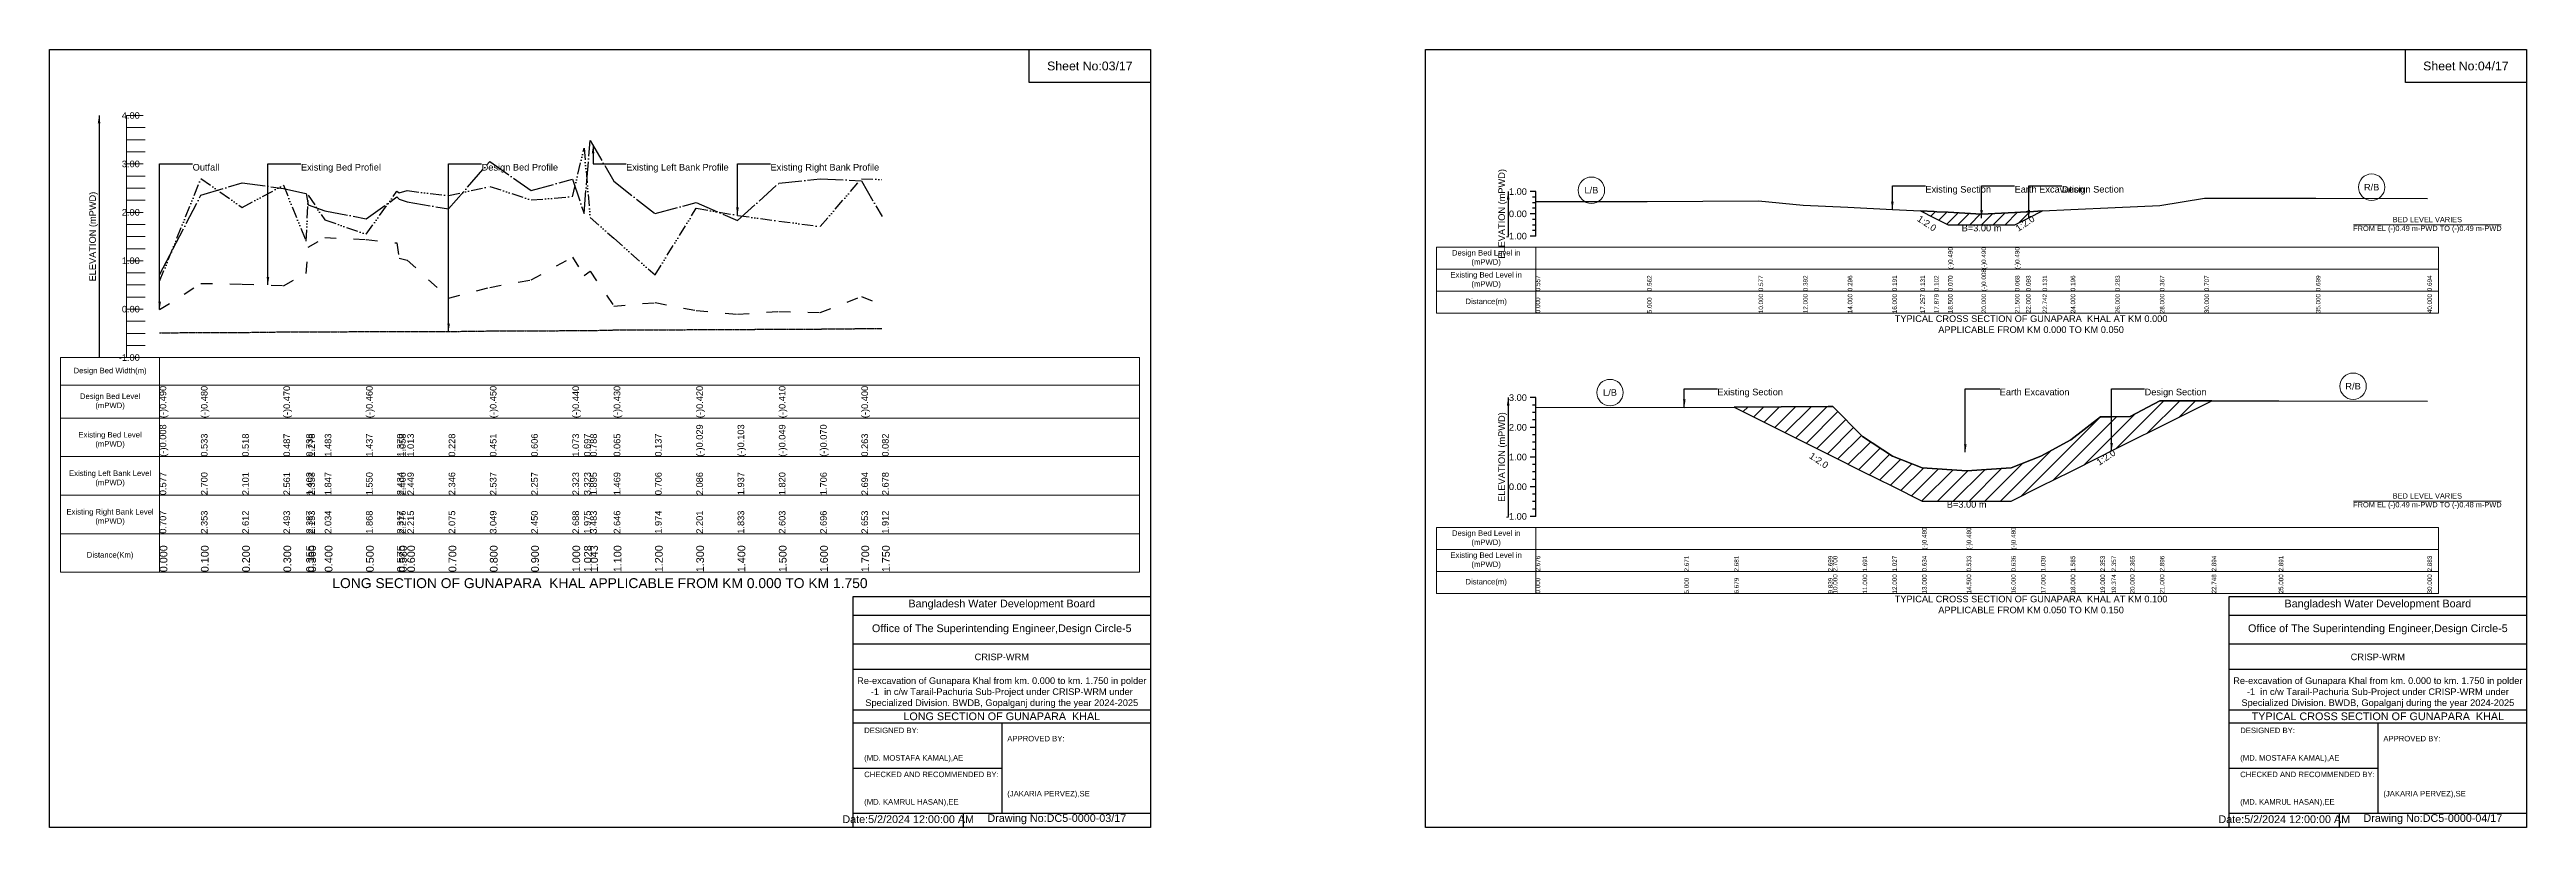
# Model space of a CAD drawing. Header units: inches. Extents: x 91000 to 268000, y -5656 to 171.
# Drawn here: x 120000 to 138000, y -5656 to 0 of the extents above; entities that cross this region are included whole.
import ezdxf

# ---------------------------------------------------------------- set-up
doc = ezdxf.new("R2010")
doc.units = ezdxf.units.IN
doc.header["$LTSCALE"] = 7
doc.header["$MEASUREMENT"] = 0
for name, pattern in [('ACAD_ISO03W100', [30, 12, -18]), ('ACAD_ISO04W100', [30, 24, -3, 0, -3]), ('ACAD_ISO14W100', [24, 12, -3, 0, -3, 0, -3, 0, -3]), ('CENTER', [2, 1.25, -0.25, 0.25, -0.25])]:
    doc.linetypes.add(name, pattern=pattern)
for name, color, linetype, lineweight in [('Cross section Data Border', 7, 'Continuous', 9), ('Cross Section Labels', 7, 'Continuous', 9), ('Design Bed Level Long Section', 7, 'CENTER', 25), ('Existing Bed Level for Long Section', 7, 'ACAD_ISO03W100', 25), ('Existing Left Bank of Long section', 7, 'ACAD_ISO04W100', 25), ('Existing Right Bank of Long Section', 7, 'ACAD_ISO14W100', 25), ('Existing_Bed_Level for Xsection', 7, 'Continuous', 25), ('Long Section Border', 7, 'Continuous', 9), ('Long Section Labels', 7, 'Continuous', 9), ('Vscale for Long Section', 7, 'Continuous', 9)]:
    doc.layers.add(name, color=color, linetype=linetype, lineweight=lineweight)
doc.styles.get("Standard").update_dxf_attribs({"font": 'arial.ttf'})
doc.dimstyles.get("Standard").update_dxf_attribs({"dimtxt": 0.18, "dimasz": 0.18, "dimexe": 0.18, "dimexo": 0.0625, "dimgap": 0.09, "dimtad": 0, "dimtih": 1, "dimtoh": 1, "dimdec": 4, "dimzin": 0, "dimdsep": 46, "dimtxsty": 'Standard', "dimcen": 0.09, "dimadec": 0, "dimazin": 0, "dimtfac": 1, "dimtdec": 4, "dimtofl": 0, "dimtmove": 0, "dimatfit": 3, "dimfxl": 1, "dimtolj": 1, "dimtzin": 0, "dimarcsym": 0})

msp = doc.modelspace()

# ---------------------------------------------------------------- hatches: boundary and pattern name
at = {"layer": 'Existing_Bed_Level for Xsection'}
h = msp.add_hatch(dxfattribs=at)
h.set_pattern_fill('ANSI31', color=256, scale=486, style=0)
h.paths.add_polyline_path([(133596, -1173), (133696, -1224), (133716, -1234), (133797, -1274), (134040, -1274), (134283, -1274), (134364, -1234), (134384, -1224), (134484, -1173), (134384, -1179), (134364, -1180), (134283, -1184), (134040, -1196), (133797, -1183), (133716, -1179), (133696, -1178)])
h = msp.add_hatch(dxfattribs=at)
h.set_pattern_fill('ANSI31', color=256, scale=648, style=0)
h.paths.add_polyline_path([(132243, -2600), (132925, -2941), (132960, -2959), (133176, -3067), (133392, -3175), (133608, -3283), (133932, -3283), (134256, -3283), (134472, -3175), (134688, -3067), (134904, -2959), (134985, -2918), (135120, -2851), (135336, -2743), (135713, -2554), (135336, -2554), (135120, -2668), (134985, -2670), (134904, -2671), (134688, -2837), (134472, -2957), (134256, -3042), (133932, -3064), (133608, -3042), (133392, -2957), (133176, -2814), (132960, -2596), (132925, -2596)])

# ---------------------------------------------------------------- linework, layer by layer
for points in [[(120000, 0), (128000, 0), (128000, -5656), (120000, -5656)], [(127120, 0), (128000, 0), (128000, -240), (127120, -240)], [(130000, 0), (138000, 0), (138000, -5656), (130000, -5656)], [(137120, 0), (138000, 0), (138000, -240), (137120, -240)]]:
    msp.add_lwpolyline(points, close=True)
for points in [[(125840, -5656), (125840, -3976), (128000, -3976)], [(125840, -4112), (128000, -4112)], [(135840, -5656), (135840, -3976), (138000, -3976)], [(135840, -4112), (138000, -4112)], [(125840, -4320), (128000, -4320)], [(135840, -4320), (138000, -4320)], [(125840, -4504), (128000, -4504)], [(135840, -4504), (138000, -4504)], [(125840, -4800), (128000, -4800)], [(135840, -4800), (138000, -4800)], [(125840, -4896), (128000, -4896)], [(126920, -4896), (126920, -5552)], [(135840, -4896), (138000, -4896)], [(136920, -4896), (136920, -5552)], [(125840, -5224), (126920, -5224)], [(135840, -5224), (136920, -5224)], [(125840, -5552), (128000, -5552)], [(126640, -5552), (126640, -5656)], [(135840, -5552), (138000, -5552)], [(136640, -5552), (136640, -5656)]]:
    msp.add_lwpolyline(points)
at = {"layer": 'Cross section Data Border'}
for points in [[(130080, -1437), (137360, -1437), (137360, -1917), (130080, -1917)], [(130080, -3475), (137360, -3475), (137360, -3955), (130080, -3955)]]:
    msp.add_lwpolyline(points, close=True, dxfattribs=at)
for points in [[(130800, -1437), (130800, -1917)], [(130080, -1597), (137360, -1597)], [(130080, -1757), (137360, -1757)], [(130800, -3475), (130800, -3955)], [(130080, -3635), (137360, -3635)], [(130080, -3795), (137360, -3795)]]:
    msp.add_lwpolyline(points, dxfattribs=at)
at = {"layer": 'Cross Section Labels'}
for points in [[(136744, -1274), (137816, -1274)], [(136744, -3283), (137816, -3283)]]:
    msp.add_lwpolyline(points, dxfattribs=at)
for centre in [(131205, -1023), (136875, -1001), (131340, -2494), (136740, -2448)]:
    msp.add_circle(centre, 96, dxfattribs=at)
at = {"layer": 'Design Bed Level Long Section'}
msp.add_lwpolyline([(120800, -2060), (121100, -2057), (121400, -2057), (121700, -2053), (121865, -2053), (121880, -2053), (122000, -2053), (122300, -2050), (122525, -2050), (122540, -2050), (122600, -2050), (122900, -2050), (123200, -2046), (123500, -2046), (123800, -2043), (123884, -2043), (123929, -2043), (124100, -2039), (124400, -2039), (124700, -2036), (125000, -2036), (125300, -2032), (125600, -2032), (125900, -2029), (126050, -2029)], dxfattribs=at)
at = {"layer": 'Existing Bed Level for Long Section'}
msp.add_lwpolyline([(120800, -1891), (121100, -1700), (121400, -1706), (121700, -1717), (121865, -1628), (121880, -1438), (122000, -1366), (122300, -1382), (122525, -1406), (122540, -1516), (122600, -1531), (122900, -1808), (123200, -1729), (123500, -1675), (123800, -1510), (123884, -1643), (123929, -1611), (124100, -1865), (124400, -1840), (124700, -1898), (125000, -1924), (125300, -1905), (125600, -1913), (125900, -1795), (126050, -1859)], dxfattribs=at)
at = {"layer": 'Existing Left Bank of Long section'}
msp.add_lwpolyline([(120800, -1639), (121100, -1060), (121400, -969), (121700, -1010), (121865, -1048), (121880, -1130), (122000, -1172), (122300, -1230), (122525, -1072), (122540, -1087), (122600, -1108), (122900, -1158), (123200, -815), (123500, -1026), (123800, -942), (123884, -1193), (123929, -662), (124100, -957), (124400, -1193), (124700, -1113), (125000, -1243), (125300, -972), (125600, -939), (125900, -954), (126050, -1215)], dxfattribs=at)
at = {"layer": 'Existing Right Bank of Long Section'}
msp.add_lwpolyline([(120800, -1685), (121100, -938), (121400, -1148), (121700, -987), (121865, -1394), (121880, -1060), (122000, -1238), (122300, -1342), (122525, -1031), (122540, -1041), (122600, -1026), (122900, -1062), (123200, -995), (123500, -1094), (123800, -1070), (123884, -718), (123929, -1221), (124100, -1371), (124400, -1639), (124700, -1154), (125000, -1206), (125300, -1247), (125600, -1287), (125900, -940), (126050, -945)], dxfattribs=at)
at = {"layer": 'Existing_Bed_Level for Xsection'}
for points in [[(130800, -1033), (130760, -1033)], [(130800, -1073), (130776, -1073)], [(130800, -1357), (130800, -1195), (130800, -1033)], [(130800, -1195), (130760, -1195)], [(130800, -1114), (130776, -1114)], [(130800, -1154), (130776, -1154)], [(130800, -1235), (130776, -1235)], [(130800, -1104), (131610, -1104), (132420, -1101), (132744, -1131), (133068, -1147), (133392, -1164), (133596, -1173), (133696, -1178), (133716, -1179), (133797, -1183), (133797, -1183), (134040, -1196), (134040, -1196), (134283, -1184), (134283, -1184), (134364, -1180), (134384, -1179), (134484, -1173), (134688, -1163), (135012, -1149), (135336, -1135), (135660, -1080), (136470, -1081), (137280, -1082)], [(130800, -1357), (130760, -1357)], [(130800, -1276), (130776, -1276)], [(130800, -1316), (130776, -1316)], [(130800, -2531), (130760, -2531)], [(130800, -2585), (130776, -2585)], [(130800, -2639), (130776, -2639)], [(130800, -2693), (130776, -2693)], [(130800, -3395), (130800, -3179), (130800, -2963), (130800, -2747), (130800, -2531)], [(130800, -2601), (131880, -2602), (132243, -2600), (132925, -2596), (132960, -2596), (133176, -2814), (133392, -2957), (133608, -3042), (133608, -3042), (133932, -3064), (133932, -3064), (134256, -3042), (134256, -3042), (134472, -2957), (134688, -2837), (134904, -2671), (134985, -2670), (135120, -2668), (135336, -2554), (135713, -2554), (136200, -2555), (137280, -2556)], [(130800, -2747), (130760, -2747)], [(130800, -2801), (130776, -2801)], [(130800, -2855), (130776, -2855)], [(130800, -2963), (130760, -2963)], [(130800, -2909), (130776, -2909)], [(130800, -3017), (130776, -3017)], [(130800, -3179), (130760, -3179)], [(130800, -3071), (130776, -3071)], [(130800, -3125), (130776, -3125)], [(130800, -3233), (130776, -3233)], [(130800, -3395), (130760, -3395)], [(130800, -3287), (130776, -3287)], [(130800, -3341), (130776, -3341)]]:
    msp.add_lwpolyline(points, dxfattribs=at)
for points in [[(133596, -1173), (133696, -1224), (133716, -1234), (133797, -1274), (133797, -1274), (134040, -1274), (134040, -1274), (134283, -1274), (134283, -1274), (134364, -1234), (134384, -1224), (134484, -1173), (134484, -1173), (134484, -1173), (134384, -1179), (134364, -1180), (134283, -1184), (134283, -1184), (134040, -1196), (134040, -1196), (133797, -1183), (133797, -1183), (133716, -1179), (133696, -1178)], [(132243, -2600), (132243, -2600), (132925, -2941), (132960, -2959), (133176, -3067), (133392, -3175), (133608, -3283), (133608, -3283), (133932, -3283), (133932, -3283), (134256, -3283), (134256, -3283), (134472, -3175), (134688, -3067), (134904, -2959), (134985, -2918), (135120, -2851), (135336, -2743), (135713, -2554), (135713, -2554), (135713, -2554), (135336, -2554), (135120, -2668), (134985, -2670), (134904, -2671), (134688, -2837), (134472, -2957), (134256, -3042), (134256, -3042), (133932, -3064), (133932, -3064), (133608, -3042), (133608, -3042), (133392, -2957), (133176, -2814), (132960, -2596), (132925, -2596), (132243, -2600)]]:
    msp.add_lwpolyline(points, close=True, dxfattribs=at)
at = {"layer": 'Long Section Border'}
msp.add_lwpolyline([(120080, -2240), (127920, -2240), (127920, -3800), (120080, -3800)], close=True, dxfattribs=at)
for points in [[(120800, -2240), (120800, -3800)], [(120080, -2440), (127920, -2440)], [(120080, -2680), (127920, -2680)], [(120080, -2960), (127920, -2960)], [(120080, -3240), (127920, -3240)], [(120080, -3520), (127920, -3520)]]:
    msp.add_lwpolyline(points, dxfattribs=at)
at = {"layer": 'Vscale for Long Section'}
for points in [[(120560, -2240), (120560, -1888), (120560, -1536), (120560, -1184), (120560, -832), (120560, -480)], [(120560, -480), (120680, -480)], [(120560, -568), (120696, -568)], [(120560, -656), (120696, -656)], [(120560, -744), (120696, -744)], [(120560, -832), (120680, -832)], [(120560, -920), (120696, -920)], [(120560, -1008), (120696, -1008)], [(120560, -1096), (120696, -1096)], [(120560, -1184), (120680, -1184)], [(120560, -1272), (120696, -1272)], [(120560, -1360), (120696, -1360)], [(120560, -1448), (120696, -1448)], [(120560, -1536), (120680, -1536)], [(120560, -1624), (120696, -1624)], [(120560, -1712), (120696, -1712)], [(120560, -1800), (120696, -1800)], [(120560, -1888), (120680, -1888)], [(120560, -1976), (120696, -1976)], [(120560, -2064), (120696, -2064)], [(120560, -2152), (120696, -2152)], [(120560, -2240), (120680, -2240)]]:
    msp.add_lwpolyline(points, dxfattribs=at)

# ---------------------------------------------------------------- texts
at = {"attachment_point": 5}
for s, insert, char_height in [('Sheet No:03/17', (127560, -120), 64), ('Sheet No:04/17', (137560, -120), 64), ('Bangladesh Water Development Board', (126920, -4036), 56), ('Bangladesh Water Development Board', (136920, -4036), 56), ('Office of The Superintending Engineer,Design Circle-5', (126920, -4216), 56), ('Office of The Superintending Engineer,Design Circle-5', (136920, -4216), 56)]:
    msp.add_mtext(s, dxfattribs=dict(at, insert=insert, char_height=char_height))
for s, insert, char_height, width, attachment_point in [('CRISP-WRM', (126920, -4416), 48, 2240, 5), ('CRISP-WRM', (136920, -4416), 48, 2240, 5), ('Re-excavation of Gunapara Khal from km. 0.000 to km. 1.750 in polder -1  in c/w Tarail-Pachuria Sub-Project under CRISP-WRM under Specialized Division. BWDB, Gopalganj during the year 2024-2025', (126920, -4676), 48, 2160, 5), ('Re-excavation of Gunapara Khal from km. 0.000 to km. 1.750 in polder -1  in c/w Tarail-Pachuria Sub-Project under CRISP-WRM under Specialized Division. BWDB, Gopalganj during the year 2024-2025', (136920, -4676), 48, 2160, 5), ('LONG SECTION OF GUNAPARA  KHAL', (126920, -4848), 56, 2240, 5), ('TYPICAL CROSS SECTION OF GUNAPARA  KHAL', (136920, -4848), 56, 2240, 5), ('DESIGNED BY:^J^J^J(MD. MOSTAFA KAMAL),AE', (125920, -5056), 40, 1120, 4), ('APPROVED BY:^J^J^J^J^J^J(JAKARIA PERVEZ),SE', (126960, -5216), 40, 1120, 4), ('DESIGNED BY:^J^J^J(MD. MOSTAFA KAMAL),AE', (135920, -5056), 40, 1120, 4), ('APPROVED BY:^J^J^J^J^J^J(JAKARIA PERVEZ),SE', (136960, -5216), 40, 1120, 4), ('CHECKED AND RECOMMENDED BY:^J^J^J(MD. KAMRUL HASAN),EE', (125920, -5376), 40, 1120, 4), ('CHECKED AND RECOMMENDED BY:^J^J^J(MD. KAMRUL HASAN),EE', (135920, -5376), 40, 1120, 4), ('Date:5/2/2024 12:00:00 AM', (126240, -5596), 56, 1120, 5), ('Drawing No:DC5-0000-03/17', (127320, -5596), 56, 1760, 5), ('Date:5/2/2024 12:00:00 AM', (136240, -5596), 56, 1120, 5), ('Drawing No:DC5-0000-04/17', (137320, -5596), 56, 1760, 5)]:
    msp.add_mtext(s, dxfattribs=dict(insert=insert, char_height=char_height, width=width, attachment_point=attachment_point))
at = {"layer": 'Cross section Data Border', "char_height": 40, "width": 640, "attachment_point": 5}
for s, insert in [('Existing Bed Level in (mPWD)', (130440, -1677)), ('Design Bed Level in (mPWD)', (130440, -1517)), ('Distance(m)', (130440, -1837)), ('Design Bed Level in (mPWD)', (130440, -3555)), ('Existing Bed Level in (mPWD)', (130440, -3715)), ('Distance(m)', (130440, -3875))]:
    msp.add_mtext(s, dxfattribs=dict(at, insert=insert))
at = {"layer": 'Cross Section Labels'}
for s, insert, char_height, attachment_point in [('L/B', (131205, -1023), 48, 5), ('Existing Section', (133632, -992), 48, 1), ('Earth Excavation', (134280, -992), 48, 1), ('Design Section', (134624, -992), 48, 1), ('R/B', (136875, -1001), 48, 5), ('BED LEVEL VARIES ^JFROM EL (-)0.49 m-PWD TO (-)0.49 m-PWD', (137280, -1274), 38.4, 5), ('B=3.00 m', (134040, -1274), 48, 2), ('TYPICAL CROSS SECTION OF GUNAPARA  KHAL AT KM 0.000^JAPPLICABLE FROM KM 0.000 TO KM 0.050', (134400, -1997), 48, 5), ('L/B', (131340, -2494), 48, 5), ('Existing Section', (132120, -2466), 48, 1), ('Earth Excavation', (134172, -2466), 48, 1), ('Design Section', (135225, -2466), 48, 1), ('R/B', (136740, -2448), 48, 5), ('BED LEVEL VARIES ^JFROM EL (-)0.49 m-PWD TO (-)0.48 m-PWD', (137280, -3283), 38.4, 5), ('B=3.00 m', (133932, -3283), 48, 2), ('TYPICAL CROSS SECTION OF GUNAPARA  KHAL AT KM 0.100^JAPPLICABLE FROM KM 0.050 TO KM 0.150', (134400, -4035), 48, 5)]:
    msp.add_mtext(s, dxfattribs=dict(at, insert=insert, char_height=char_height, attachment_point=attachment_point))
at = {"layer": 'Cross Section Labels', "char_height": 48, "attachment_point": 2}
for insert, rotation in [((133656, -1244), 326.3099), ((134343, -1244), 33.6901), ((132871, -2968), 326.3099), ((134931, -2945), 33.6901)]:
    msp.add_mtext('1:2.0', dxfattribs=dict(at, insert=insert, rotation=rotation))
at = {"layer": 'Existing_Bed_Level for Xsection', "rotation": 90}
for s, insert, char_height, attachment_point in [('ELEVATION (mPWD)', (130560, -1195), 48, 5), ('(-)0.490', (133797, -1597), 32.8, 1), ('(-)0.490', (134040, -1597), 32.8, 1), ('(-)0.490', (134283, -1597), 32.8, 1), ('(-)0.008', (134040, -1757), 32.8, 1), ('0.557', (130800, -1757), 32.8, 1), ('0.562', (131610, -1757), 32.8, 1), ('0.577', (132420, -1757), 32.8, 1), ('10.000', (132420, -1917), 32.8, 1), ('0.392', (132744, -1757), 32.8, 1), ('12.000', (132744, -1917), 32.8, 1), ('0.296', (133068, -1757), 32.8, 1), ('14.000', (133068, -1917), 32.8, 1), ('0.191', (133392, -1757), 32.8, 1), ('16.000', (133392, -1917), 32.8, 1), ('0.131', (133596, -1757), 32.8, 1), ('17.257', (133596, -1917), 32.8, 1), ('0.102', (133696, -1757), 32.8, 1), ('17.879', (133696, -1917), 32.8, 1), ('0.070', (133797, -1757), 32.8, 1), ('18.500', (133797, -1917), 32.8, 1), ('20.000', (134040, -1917), 32.8, 1), ('0.068', (134283, -1757), 32.8, 1), ('21.500', (134283, -1917), 32.8, 1), ('0.093', (134364, -1757), 32.8, 1), ('22.000', (134364, -1917), 32.8, 1), ('0.131', (134484, -1757), 32.8, 1), ('22.742', (134484, -1917), 32.8, 1), ('0.196', (134688, -1757), 32.8, 1), ('24.000', (134688, -1917), 32.8, 1), ('0.283', (135012, -1757), 32.8, 1), ('26.000', (135012, -1917), 32.8, 1), ('0.367', (135336, -1757), 32.8, 1), ('28.000', (135336, -1917), 32.8, 1), ('0.707', (135660, -1757), 32.8, 1), ('30.000', (135660, -1917), 32.8, 1), ('0.699', (136470, -1757), 32.8, 1), ('35.000', (136470, -1917), 32.8, 1), ('0.694', (137280, -1757), 32.8, 1), ('40.000', (137280, -1917), 32.8, 1), ('0.000', (130800, -1917), 32.8, 1), ('5.000', (131610, -1917), 32.8, 1), ('ELEVATION (mPWD)', (130560, -2963), 48, 5), ('(-)0.480', (133608, -3635), 32.8, 1), ('(-)0.480', (133932, -3635), 32.8, 1), ('(-)0.480', (134256, -3635), 32.8, 1), ('2.676', (130800, -3795), 32.8, 1), ('2.671', (131880, -3795), 32.8, 1), ('2.681', (132243, -3795), 32.8, 1), ('2.699', (132925, -3795), 32.8, 1), ('2.700', (132960, -3795), 32.8, 1), ('1.691', (133176, -3795), 32.8, 1), ('1.027', (133392, -3795), 32.8, 1), ('0.634', (133608, -3795), 32.8, 1), ('0.533', (133932, -3795), 32.8, 1), ('0.636', (134256, -3795), 32.8, 1), ('1.030', (134472, -3795), 32.8, 1), ('1.585', (134688, -3795), 32.8, 1), ('2.353', (134904, -3795), 32.8, 1), ('2.357', (134985, -3795), 32.8, 1), ('2.365', (135120, -3795), 32.8, 1), ('2.896', (135336, -3795), 32.8, 1), ('2.894', (135713, -3795), 32.8, 1), ('2.891', (136200, -3795), 32.8, 1), ('2.883', (137280, -3795), 32.8, 1), ('0.000', (130800, -3955), 32.8, 1), ('5.000', (131880, -3955), 32.8, 1), ('6.679', (132243, -3955), 32.8, 1), ('9.839', (132925, -3955), 32.8, 1), ('10.000', (132960, -3955), 32.8, 1), ('11.000', (133176, -3955), 32.8, 1), ('12.000', (133392, -3955), 32.8, 1), ('13.000', (133608, -3955), 32.8, 1), ('14.500', (133932, -3955), 32.8, 1), ('16.000', (134256, -3955), 32.8, 1), ('17.000', (134472, -3955), 32.8, 1), ('18.000', (134688, -3955), 32.8, 1), ('19.000', (134904, -3955), 32.8, 1), ('19.374', (134985, -3955), 32.8, 1), ('20.000', (135120, -3955), 32.8, 1), ('21.000', (135336, -3955), 32.8, 1), ('22.748', (135713, -3955), 32.8, 1), ('25.000', (136200, -3955), 32.8, 1), ('30.000', (137280, -3955), 32.8, 1)]:
    msp.add_mtext(s, dxfattribs=dict(at, insert=insert, char_height=char_height, attachment_point=attachment_point))
at = {"layer": 'Existing_Bed_Level for Xsection', "char_height": 48, "attachment_point": 6}
for s, insert in [('1.00', (130736, -1033)), ('0.00', (130736, -1195)), ('-1.00', (130736, -1357)), ('3.00', (130736, -2531)), ('2.00', (130736, -2747)), ('1.00', (130736, -2963)), ('0.00', (130736, -3179)), ('-1.00', (130736, -3395))]:
    msp.add_mtext(s, dxfattribs=dict(at, insert=insert))
at = {"layer": 'Long Section Border', "attachment_point": 5}
for s, insert, char_height in [('Design Bed Width(m)', (120440, -2340), 40), ('Design Bed Level^J(mPWD)', (120440, -2560), 40), ('Existing Bed Level^J(mPWD)', (120440, -2840), 40), ('Existing Left Bank Level^J(mPWD)', (120440, -3120), 40), ('Existing Right Bank Level^J(mPWD)', (120440, -3400), 40), ('Distance(Km)', (120440, -3680), 40), ('LONG SECTION OF GUNAPARA  KHAL APPLICABLE FROM KM 0.000 TO KM 1.750', (124000, -3880), 72)]:
    msp.add_mtext(s, dxfattribs=dict(at, insert=insert, char_height=char_height))
at = {"layer": 'Long Section Labels', "char_height": 48, "attachment_point": 1}
for s, insert in [('Outfall', (121040, -832)), ('Existing Bed Profiel', (121827, -832)), ('Design Bed Profile', (123140, -832)), ('Existing Left Bank Profile', (124190, -832)), ('Existing Right Bank Profile', (125239, -832))]:
    msp.add_mtext(s, dxfattribs=dict(at, insert=insert))
at = {"layer": 'Vscale for Long Section', "char_height": 48, "attachment_point": 6}
for s, insert in [('4.00', (120656, -480)), ('3.00', (120656, -832)), ('2.00', (120656, -1184)), ('1.00', (120656, -1536)), ('0.00', (120656, -1888)), ('-1.00', (120656, -2240))]:
    msp.add_mtext(s, dxfattribs=dict(at, insert=insert))
at = {"layer": 'Vscale for Long Section', "rotation": 90}
for s, insert, char_height, attachment_point in [('ELEVATION (mPWD)', (120320, -1360), 48, 5), ('(-)0.490', (120800, -2680), 48, 1), ('(-)0.480', (121100, -2680), 48, 1), ('(-)0.480', (121100, -2680), 48, 1), ('(-)0.470', (121700, -2680), 48, 1), ('(-)0.470', (121700, -2680), 48, 1), ('(-)0.470', (121700, -2680), 48, 1), ('(-)0.470', (121700, -2680), 48, 1), ('(-)0.460', (122300, -2680), 48, 1), ('(-)0.460', (122300, -2680), 48, 1), ('(-)0.460', (122300, -2680), 48, 1), ('(-)0.460', (122300, -2680), 48, 1), ('(-)0.460', (122300, -2680), 48, 1), ('(-)0.450', (123200, -2680), 48, 1), ('(-)0.450', (123200, -2680), 48, 1), ('(-)0.440', (123800, -2680), 48, 1), ('(-)0.440', (123800, -2680), 48, 1), ('(-)0.440', (123800, -2680), 48, 1), ('(-)0.430', (124100, -2680), 48, 1), ('(-)0.430', (124100, -2680), 48, 1), ('(-)0.420', (124700, -2680), 48, 1), ('(-)0.420', (124700, -2680), 48, 1), ('(-)0.410', (125300, -2680), 48, 1), ('(-)0.410', (125300, -2680), 48, 1), ('(-)0.400', (125900, -2680), 48, 1), ('(-)0.400', (125900, -2680), 48, 1), ('(-)0.008', (120800, -2960), 48, 1), ('0.533', (121100, -2960), 48, 1), ('0.518', (121400, -2960), 48, 1), ('0.487', (121700, -2960), 48, 1), ('0.738', (121865, -2960), 48, 1), ('1.278', (121880, -2960), 48, 1), ('1.483', (122000, -2960), 48, 1), ('1.437', (122300, -2960), 48, 1), ('1.370', (122525, -2960), 48, 1), ('1.058', (122540, -2960), 48, 1), ('1.013', (122600, -2960), 48, 1), ('0.228', (122900, -2960), 48, 1), ('0.451', (123200, -2960), 48, 1), ('0.606', (123500, -2960), 48, 1), ('1.073', (123800, -2960), 48, 1), ('0.697', (123884, -2960), 48, 1), ('0.788', (123929, -2960), 48, 1), ('0.065', (124100, -2960), 48, 1), ('0.137', (124400, -2960), 48, 1), ('(-)0.029', (124700, -2960), 48, 1), ('(-)0.103', (125000, -2960), 48, 1), ('(-)0.049', (125300, -2960), 48, 1), ('(-)0.070', (125600, -2960), 48, 1), ('0.263', (125900, -2960), 48, 1), ('0.082', (126050, -2960), 48, 1), ('0.577', (120800, -3240), 48, 1), ('2.700', (121100, -3240), 48, 1), ('2.101', (121400, -3240), 48, 1), ('2.561', (121700, -3240), 48, 1), ('1.402', (121865, -3240), 48, 1), ('2.353', (121880, -3240), 48, 1), ('1.847', (122000, -3240), 48, 1), ('1.550', (122300, -3240), 48, 1), ('2.434', (122525, -3240), 48, 1), ('2.406', (122540, -3240), 48, 1), ('2.449', (122600, -3240), 48, 1), ('2.346', (122900, -3240), 48, 1), ('2.537', (123200, -3240), 48, 1), ('2.257', (123500, -3240), 48, 1), ('2.323', (123800, -3240), 48, 1), ('3.323', (123884, -3240), 48, 1), ('1.895', (123929, -3240), 48, 1), ('1.469', (124100, -3240), 48, 1), ('0.706', (124400, -3240), 48, 1), ('2.086', (124700, -3240), 48, 1), ('1.937', (125000, -3240), 48, 1), ('1.820', (125300, -3240), 48, 1), ('1.706', (125600, -3240), 48, 1), ('2.694', (125900, -3240), 48, 1), ('2.678', (126050, -3240), 48, 1), ('0.707', (120800, -3520), 48, 1), ('2.353', (121100, -3520), 48, 1), ('2.612', (121400, -3520), 48, 1), ('2.493', (121700, -3520), 48, 1), ('2.387', (121865, -3520), 48, 1), ('2.153', (121880, -3520), 48, 1), ('2.034', (122000, -3520), 48, 1), ('1.868', (122300, -3520), 48, 1), ('2.317', (122525, -3520), 48, 1), ('2.276', (122540, -3520), 48, 1), ('2.215', (122600, -3520), 48, 1), ('2.075', (122900, -3520), 48, 1), ('3.049', (123200, -3520), 48, 1), ('2.450', (123500, -3520), 48, 1), ('2.688', (123800, -3520), 48, 1), ('1.975', (123884, -3520), 48, 1), ('3.483', (123929, -3520), 48, 1), ('2.646', (124100, -3520), 48, 1), ('1.974', (124400, -3520), 48, 1), ('2.201', (124700, -3520), 48, 1), ('1.833', (125000, -3520), 48, 1), ('2.603', (125300, -3520), 48, 1), ('2.696', (125600, -3520), 48, 1), ('2.653', (125900, -3520), 48, 1), ('1.912', (126050, -3520), 48, 1), ('0.000', (120800, -3800), 56, 1), ('0.100', (121100, -3800), 56, 1), ('0.200', (121400, -3800), 56, 1), ('0.300', (121700, -3800), 56, 1), ('0.355', (121865, -3800), 56, 1), ('0.360', (121880, -3800), 56, 1), ('0.400', (122000, -3800), 56, 1), ('0.500', (122300, -3800), 56, 1), ('0.575', (122525, -3800), 56, 1), ('0.580', (122540, -3800), 56, 1), ('0.600', (122600, -3800), 56, 1), ('0.700', (122900, -3800), 56, 1), ('0.800', (123200, -3800), 56, 1), ('0.900', (123500, -3800), 56, 1), ('1.000', (123800, -3800), 56, 1), ('1.028', (123884, -3800), 56, 1), ('1.043', (123929, -3800), 56, 1), ('1.100', (124100, -3800), 56, 1), ('1.200', (124400, -3800), 56, 1), ('1.300', (124700, -3800), 56, 1), ('1.400', (125000, -3800), 56, 1), ('1.500', (125300, -3800), 56, 1), ('1.600', (125600, -3800), 56, 1), ('1.700', (125900, -3800), 56, 1), ('1.750', (126050, -3800), 56, 1)]:
    msp.add_mtext(s, dxfattribs=dict(at, insert=insert, char_height=char_height, attachment_point=attachment_point))

# ---------------------------------------------------------------- leaders
at = {"layer": 'Cross Section Labels', "annotation_type": 0, "has_hookline": 1, "hookline_direction": 0}
for points, text_width in [([(133392, -1164), (133392, -992), (133632, -992)], 467), ([(134040, -1225), (134040, -992), (134280, -992)], 497), ([(134384, -1224), (134384, -992), (134624, -992)], 441), ([(131880, -2602), (131880, -2466), (132120, -2466)], 467), ([(133922, -2928), (133922, -2466), (134172, -2466)], 497), ([(134985, -2918), (134985, -2466), (135225, -2466)], 441)]:
    msp.add_leader(points, dimstyle='Standard', override={"dimasz": 57.6}, dxfattribs=dict(at, text_width=text_width))
at = {"layer": 'Existing_Bed_Level for Xsection'}
for points in [[(130600, -1033), (130600, -1357)], [(130600, -2531), (130600, -3395)]]:
    msp.add_leader(points, dimstyle='Standard', override={"dimasz": 57.6}, dxfattribs=at)
at = {"layer": 'Long Section Labels', "annotation_type": 0, "has_hookline": 1, "hookline_direction": 0}
for points, text_width in [([(123950, -698), (123950, -832), (124190, -832)], 737), ([(120800, -1891), (120800, -832), (121040, -832)], 186), ([(121587, -1712), (121587, -832), (121827, -832)], 571), ([(122900, -2050), (122900, -832), (123140, -832)], 547), ([(124999, -1206), (124999, -832), (125239, -832)], 782)]:
    msp.add_leader(points, dimstyle='Standard', override={"dimasz": 57.6}, dxfattribs=dict(at, text_width=text_width))
at = {"layer": 'Vscale for Long Section'}
msp.add_leader([(120360, -480), (120360, -2240)], dimstyle='Standard', override={"dimasz": 57.6}, dxfattribs=at)

doc.saveas('drawing.dxf')
